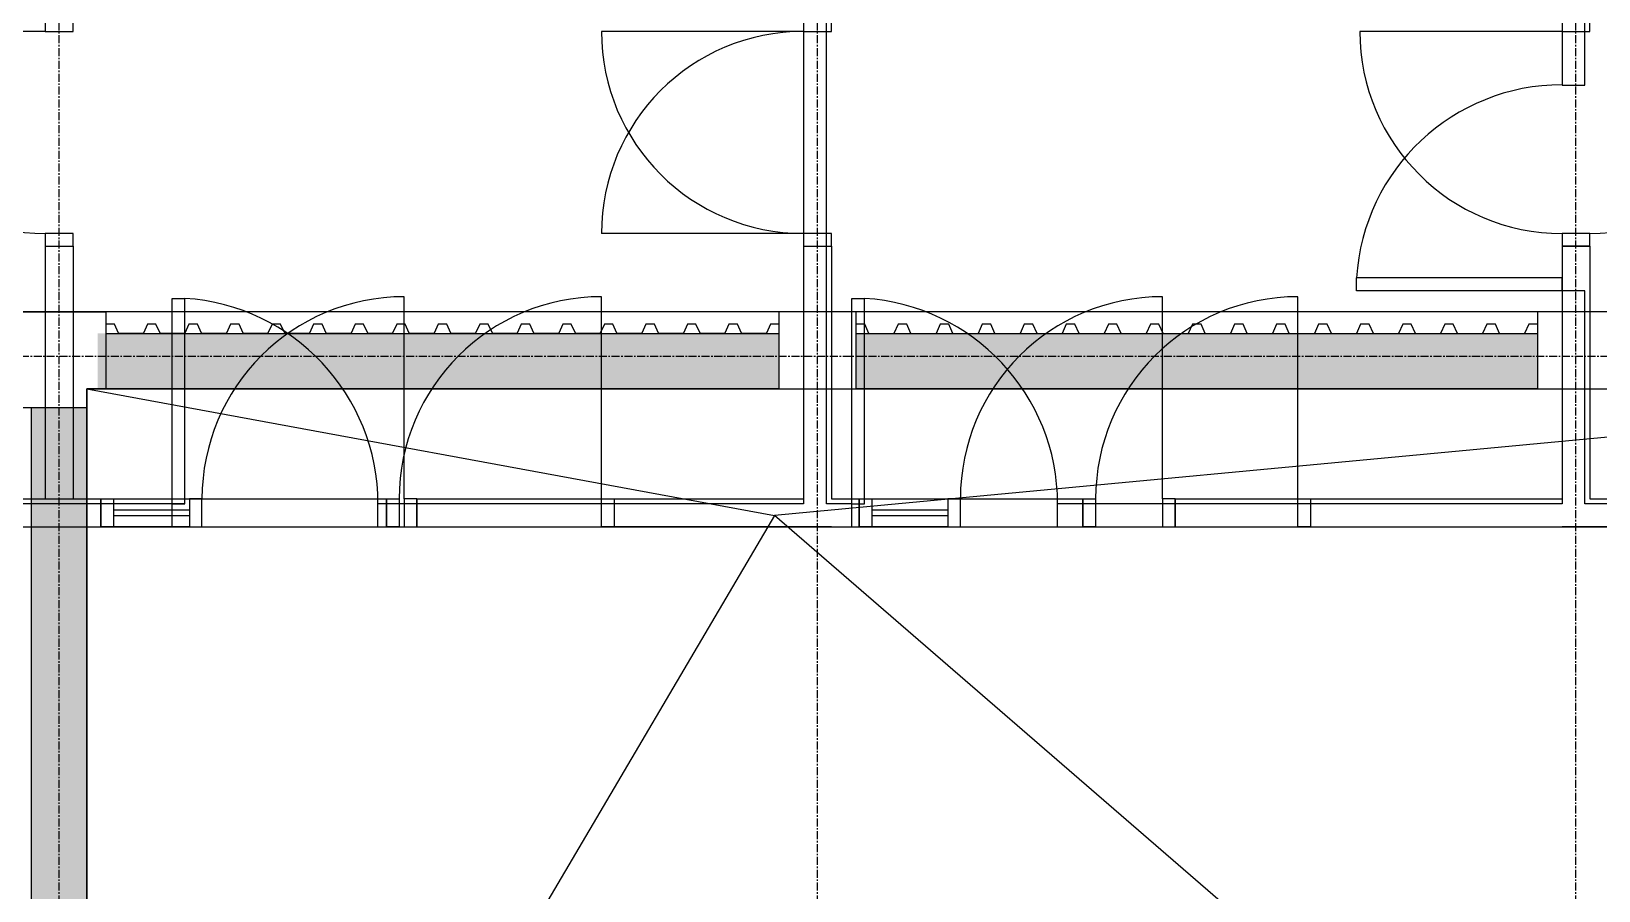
# Model space of a CAD drawing. Header units: millimetres. Extents: x -27283 to 30143, y -18440 to 22926.
# Drawn here: x -14643 to -8443, y 3161 to 6561 of the extents above; entities that cross this region are included whole.
import ezdxf

# ---------------------------------------------------------------- set-up
doc = ezdxf.new("R2010")
doc.units = ezdxf.units.MM
doc.linetypes.add('PCENTRE', pattern=[50.8, 31.75, -6.35, 6.35, -6.35])
doc.linetypes.add('PCENTRE2', pattern=[28.575, 19.05, -3.175, 3.175, -3.175])
for name, color, linetype in [('11th Floor - Doors Windows and Openings', 7, 'Continuous'), ('11th Floor - Walls', 7, 'Continuous'), ('Boundaries_and_building_grids', 140, 'PCENTRE2'), ('Lift Motor Room Roof - Hatch', 7, 'Continuous'), ('Lift Motor Room Roof - Roofs', 7, 'Continuous'), ('Lift Motor Room Roof - Structural Members', 7, 'Continuous'), ('Lift Motor Room Roof - Walls', 7, 'Continuous'), ('Roof - Structural Members', 7, 'Continuous'), ('Roof - Text and Leaders', 7, 'Continuous'), ('Roof - Walls', 7, 'Continuous'), ('Sixth Floor - Doors Windows and Openings', 7, 'Continuous'), ('Sixth Floor - Walls', 7, 'Continuous'), ('Tenth Floor - Doors Windows and Openings', 7, 'Continuous'), ('Tenth Floor - Walls', 7, 'Continuous')]:
    doc.layers.add(name, color=color, linetype=linetype)
doc.dimstyles.new('ISO-25', dxfattribs={"dimtxt": 2.5, "dimasz": 2.5, "dimexe": 1.25, "dimexo": 0.625, "dimtad": 1, "dimtxsty": 'Standard', "dimcen": 2.5, "dimadec": 0, "dimazin": 0, "dimtfac": 1, "dimtmove": 0, "dimatfit": 3, "dimfxl": 1, "dimarcsym": 0})
pattern_1 = [(90, (0, 0), (-25, 2e-15), [0.25, -199.75]), (90, (0.98, 2.5), (-25, 2e-15), [0.25, -199.75]), (90, (1.955, 5), (-25, 2e-15), [0.25, -199.75]), (90, (2.917, 7.5), (-25, 2e-15), [0.25, -199.75]), (90, (3.862, 10), (-25, 2e-15), [0.25, -199.75]), (90, (4.782, 12.5), (-25, 2e-15), [0.25, -199.75]), (90, (5.675, 15), (-25, 2e-15), [0.25, -199.75]), (90, (6.53, 17.5), (-25, 2e-15), [0.25, -199.75]), (90, (7.348, 20), (-25, 2e-15), [0.25, -199.75]), (90, (8.117, 22.5), (-25, 2e-15), [0.25, -199.75]), (90, (8.84, 25), (-25, 2e-15), [0.25, -199.75]), (90, (9.505, 27.5), (-25, 2e-15), [0.25, -199.75]), (90, (10.113, 30), (-25, 2e-15), [0.25, -199.75]), (90, (10.658, 32.5), (-25, 2e-15), [0.25, -199.75]), (90, (11.137, 35), (-25, 2e-15), [0.25, -199.75]), (90, (11.547, 37.5), (-25, 2e-15), [0.25, -199.75]), (90, (11.887, 40), (-25, 2e-15), [0.25, -199.75]), (90, (12.155, 42.5), (-25, 2e-15), [0.25, -199.75]), (90, (12.345, 45), (-25, 2e-15), [0.25, -199.75]), (90, (12.463, 47.5), (-25, 2e-15), [0.25, -199.75]), (90, (12.5, 50), (-25, 2e-15), [0.25, -199.75]), (90, (0.98, 97.5), (-25, 2e-15), [0.25, -199.75]), (90, (1.955, 95), (-25, 2e-15), [0.25, -199.75]), (90, (2.917, 92.5), (-25, 2e-15), [0.25, -199.75]), (90, (3.862, 90), (-25, 2e-15), [0.25, -199.75]), (90, (4.782, 87.5), (-25, 2e-15), [0.25, -199.75]), (90, (5.675, 85), (-25, 2e-15), [0.25, -199.75]), (90, (6.53, 82.5), (-25, 2e-15), [0.25, -199.75]), (90, (7.348, 80), (-25, 2e-15), [0.25, -199.75]), (90, (8.117, 77.5), (-25, 2e-15), [0.25, -199.75]), (90, (8.84, 75), (-25, 2e-15), [0.25, -199.75]), (90, (9.505, 72.5), (-25, 2e-15), [0.25, -199.75]), (90, (10.113, 70), (-25, 2e-15), [0.25, -199.75]), (90, (10.658, 67.5), (-25, 2e-15), [0.25, -199.75]), (90, (11.137, 65), (-25, 2e-15), [0.25, -199.75]), (90, (11.547, 62.5), (-25, 2e-15), [0.25, -199.75]), (90, (11.887, 60), (-25, 2e-15), [0.25, -199.75]), (90, (12.155, 57.5), (-25, 2e-15), [0.25, -199.75]), (90, (12.345, 55), (-25, 2e-15), [0.25, -199.75]), (90, (12.463, 52.5), (-25, 2e-15), [0.25, -199.75]), (90, (-0.98, 102.5), (-25, 2e-15), [0.25, -199.75]), (90, (-1.955, 105), (-25, 2e-15), [0.25, -199.75]), (90, (-2.917, 107.5), (-25, 2e-15), [0.25, -199.75]), (90, (-3.862, 110), (-25, 2e-15), [0.25, -199.75]), (90, (-4.782, 112.5), (-25, 2e-15), [0.25, -199.75]), (90, (-5.675, 115), (-25, 2e-15), [0.25, -199.75]), (90, (-6.53, 117.5), (-25, 2e-15), [0.25, -199.75]), (90, (-7.348, 120), (-25, 2e-15), [0.25, -199.75]), (90, (-8.117, 122.5), (-25, 2e-15), [0.25, -199.75]), (90, (-8.84, 125), (-25, 2e-15), [0.25, -199.75]), (90, (-9.505, 127.5), (-25, 2e-15), [0.25, -199.75]), (90, (-10.113, 130), (-25, 2e-15), [0.25, -199.75]), (90, (-10.658, 132.5), (-25, 2e-15), [0.25, -199.75]), (90, (-11.137, 135), (-25, 2e-15), [0.25, -199.75]), (90, (-11.547, 137.5), (-25, 2e-15), [0.25, -199.75]), (90, (-11.887, 140), (-25, 2e-15), [0.25, -199.75]), (90, (-12.155, 142.5), (-25, 2e-15), [0.25, -199.75]), (90, (-12.345, 145), (-25, 2e-15), [0.25, -199.75]), (90, (-12.463, 147.5), (-25, 2e-15), [0.25, -199.75]), (90, (-12.5, 150), (-25, 2e-15), [0.25, -199.75]), (90, (-0.98, 197.5), (-25, 2e-15), [0.25, -199.75]), (90, (-1.955, 195), (-25, 2e-15), [0.25, -199.75]), (90, (-2.917, 192.5), (-25, 2e-15), [0.25, -199.75]), (90, (-3.862, 190), (-25, 2e-15), [0.25, -199.75]), (90, (-4.782, 187.5), (-25, 2e-15), [0.25, -199.75]), (90, (-5.675, 185), (-25, 2e-15), [0.25, -199.75]), (90, (-6.53, 182.5), (-25, 2e-15), [0.25, -199.75]), (90, (-7.348, 180), (-25, 2e-15), [0.25, -199.75]), (90, (-8.117, 177.5), (-25, 2e-15), [0.25, -199.75]), (90, (-8.84, 175), (-25, 2e-15), [0.25, -199.75]), (90, (-9.505, 172.5), (-25, 2e-15), [0.25, -199.75]), (90, (-10.113, 170), (-25, 2e-15), [0.25, -199.75]), (90, (-10.658, 167.5), (-25, 2e-15), [0.25, -199.75]), (90, (-11.137, 165), (-25, 2e-15), [0.25, -199.75]), (90, (-11.547, 162.5), (-25, 2e-15), [0.25, -199.75]), (90, (-11.887, 160), (-25, 2e-15), [0.25, -199.75]), (90, (-12.155, 157.5), (-25, 2e-15), [0.25, -199.75]), (90, (-12.345, 155), (-25, 2e-15), [0.25, -199.75]), (90, (-12.463, 152.5), (-25, 2e-15), [0.25, -199.75]), (90, (0, 100), (-25, 2e-15), [0.25, -199.75])]

msp = doc.modelspace()

# ---------------------------------------------------------------- hatches: boundary and pattern name
at = {"layer": 'Lift Motor Room Roof - Hatch', "linetype": 'Continuous', "lineweight": -3}
h = msp.add_hatch(dxfattribs=at)
h.set_pattern_fill('GENERAL', color=8, scale=25, style=0)
h.set_pattern_definition([(90, (-3000, -2e-12), (-25, 2e-15), [0.25, -199.75]), (90, (-2999.02, 2.5), (-25, 2e-15), [0.25, -199.75]), (90, (-2998.045, 5), (-25, 2e-15), [0.25, -199.75]), (90, (-2997.082, 7.5), (-25, 2e-15), [0.25, -199.75]), (90, (-2996.137, 10), (-25, 2e-15), [0.25, -199.75]), (90, (-2995.218, 12.5), (-25, 2e-15), [0.25, -199.75]), (90, (-2994.325, 15), (-25, 2e-15), [0.25, -199.75]), (90, (-2993.47, 17.5), (-25, 2e-15), [0.25, -199.75]), (90, (-2992.653, 20), (-25, 2e-15), [0.25, -199.75]), (90, (-2991.883, 22.5), (-25, 2e-15), [0.25, -199.75]), (90, (-2991.16, 25), (-25, 2e-15), [0.25, -199.75]), (90, (-2990.495, 27.5), (-25, 2e-15), [0.25, -199.75]), (90, (-2989.887, 30), (-25, 2e-15), [0.25, -199.75]), (90, (-2989.343, 32.5), (-25, 2e-15), [0.25, -199.75]), (90, (-2988.863, 35), (-25, 2e-15), [0.25, -199.75]), (90, (-2988.452, 37.5), (-25, 2e-15), [0.25, -199.75]), (90, (-2988.113, 40), (-25, 2e-15), [0.25, -199.75]), (90, (-2987.845, 42.5), (-25, 2e-15), [0.25, -199.75]), (90, (-2987.655, 45), (-25, 2e-15), [0.25, -199.75]), (90, (-2987.537, 47.5), (-25, 2e-15), [0.25, -199.75]), (90, (-2987.5, 50), (-25, 2e-15), [0.25, -199.75]), (90, (-2999.02, 97.5), (-25, 2e-15), [0.25, -199.75]), (90, (-2998.045, 95), (-25, 2e-15), [0.25, -199.75]), (90, (-2997.082, 92.5), (-25, 2e-15), [0.25, -199.75]), (90, (-2996.137, 90), (-25, 2e-15), [0.25, -199.75]), (90, (-2995.218, 87.5), (-25, 2e-15), [0.25, -199.75]), (90, (-2994.325, 85), (-25, 2e-15), [0.25, -199.75]), (90, (-2993.47, 82.5), (-25, 2e-15), [0.25, -199.75]), (90, (-2992.653, 80), (-25, 2e-15), [0.25, -199.75]), (90, (-2991.883, 77.5), (-25, 2e-15), [0.25, -199.75]), (90, (-2991.16, 75), (-25, 2e-15), [0.25, -199.75]), (90, (-2990.495, 72.5), (-25, 2e-15), [0.25, -199.75]), (90, (-2989.887, 70), (-25, 2e-15), [0.25, -199.75]), (90, (-2989.343, 67.5), (-25, 2e-15), [0.25, -199.75]), (90, (-2988.863, 65), (-25, 2e-15), [0.25, -199.75]), (90, (-2988.452, 62.5), (-25, 2e-15), [0.25, -199.75]), (90, (-2988.113, 60), (-25, 2e-15), [0.25, -199.75]), (90, (-2987.845, 57.5), (-25, 2e-15), [0.25, -199.75]), (90, (-2987.655, 55), (-25, 2e-15), [0.25, -199.75]), (90, (-2987.537, 52.5), (-25, 2e-15), [0.25, -199.75]), (90, (-3000.98, 102.5), (-25, 2e-15), [0.25, -199.75]), (90, (-3001.955, 105), (-25, 2e-15), [0.25, -199.75]), (90, (-3002.918, 107.5), (-25, 2e-15), [0.25, -199.75]), (90, (-3003.863, 110), (-25, 2e-15), [0.25, -199.75]), (90, (-3004.782, 112.5), (-25, 2e-15), [0.25, -199.75]), (90, (-3005.675, 115), (-25, 2e-15), [0.25, -199.75]), (90, (-3006.53, 117.5), (-25, 2e-15), [0.25, -199.75]), (90, (-3007.347, 120), (-25, 2e-15), [0.25, -199.75]), (90, (-3008.117, 122.5), (-25, 2e-15), [0.25, -199.75]), (90, (-3008.84, 125), (-25, 2e-15), [0.25, -199.75]), (90, (-3009.505, 127.5), (-25, 2e-15), [0.25, -199.75]), (90, (-3010.113, 130), (-25, 2e-15), [0.25, -199.75]), (90, (-3010.657, 132.5), (-25, 2e-15), [0.25, -199.75]), (90, (-3011.137, 135), (-25, 2e-15), [0.25, -199.75]), (90, (-3011.548, 137.5), (-25, 2e-15), [0.25, -199.75]), (90, (-3011.887, 140), (-25, 2e-15), [0.25, -199.75]), (90, (-3012.155, 142.5), (-25, 2e-15), [0.25, -199.75]), (90, (-3012.345, 145), (-25, 2e-15), [0.25, -199.75]), (90, (-3012.463, 147.5), (-25, 2e-15), [0.25, -199.75]), (90, (-3012.5, 150), (-25, 2e-15), [0.25, -199.75]), (90, (-3000.98, 197.5), (-25, 2e-15), [0.25, -199.75]), (90, (-3001.955, 195), (-25, 2e-15), [0.25, -199.75]), (90, (-3002.918, 192.5), (-25, 2e-15), [0.25, -199.75]), (90, (-3003.863, 190), (-25, 2e-15), [0.25, -199.75]), (90, (-3004.782, 187.5), (-25, 2e-15), [0.25, -199.75]), (90, (-3005.675, 185), (-25, 2e-15), [0.25, -199.75]), (90, (-3006.53, 182.5), (-25, 2e-15), [0.25, -199.75]), (90, (-3007.347, 180), (-25, 2e-15), [0.25, -199.75]), (90, (-3008.117, 177.5), (-25, 2e-15), [0.25, -199.75]), (90, (-3008.84, 175), (-25, 2e-15), [0.25, -199.75]), (90, (-3009.505, 172.5), (-25, 2e-15), [0.25, -199.75]), (90, (-3010.113, 170), (-25, 2e-15), [0.25, -199.75]), (90, (-3010.657, 167.5), (-25, 2e-15), [0.25, -199.75]), (90, (-3011.137, 165), (-25, 2e-15), [0.25, -199.75]), (90, (-3011.548, 162.5), (-25, 2e-15), [0.25, -199.75]), (90, (-3011.887, 160), (-25, 2e-15), [0.25, -199.75]), (90, (-3012.155, 157.5), (-25, 2e-15), [0.25, -199.75]), (90, (-3012.345, 155), (-25, 2e-15), [0.25, -199.75]), (90, (-3012.463, 152.5), (-25, 2e-15), [0.25, -199.75]), (90, (-3000, 100), (-25, 2e-15), [0.25, -199.75])])
h.paths.add_polyline_path([(-14380.3, 5365.7), (-14380.3, 5145.7), (-11685.3, 5145.7), (-11685.3, 5365.7)])
h = msp.add_hatch(dxfattribs=at)
h.set_pattern_fill('GENERAL', color=8, scale=25, style=0)
h.set_pattern_definition(pattern_1)
h.paths.add_polyline_path([(-11380.3, 5365.7), (-11380.3, 5145.7), (-8685.3, 5145.7), (-8685.3, 5365.7)])
h = msp.add_hatch(dxfattribs=at)
h.set_pattern_fill('GENERAL', color=8, scale=25, style=0)
h.set_pattern_definition(pattern_1)
h.paths.add_polyline_path([(-14642.8, 5070.7), (-14642.8, 2428.2), (-14422.8, 2428.2), (-14422.8, 5070.7)])

# ---------------------------------------------------------------- linework, layer by layer
at = {"layer": '11th Floor - Doors Windows and Openings', "color": 1, "linetype": 'Continuous', "lineweight": -3}
for p, q in [((-11587.8, 5760.7, 37950), (-12387.8, 5760.7, 37950)), ((-12387.8, 4710.7, 37950), (-12387.8, 5510.7, 37950)), ((-9632.8, 4710.7, 37950), (-9632.8, 5510.7, 37950))]:
    msp.add_line(p, q, dxfattribs=at)
at = {"layer": '11th Floor - Doors Windows and Openings', "color": 1, "linetype": 'Continuous', "lineweight": -3, "elevation": 37950}
for points in [[(-11587.8, 5760.7), (-11587.8, 5710.7), (-11477.8, 5710.7), (-11477.8, 5760.7), (-11587.8, 5760.7)], [(-8477.8, 5710.7), (-8477.8, 5760.7), (-8587.8, 5760.7), (-8587.8, 5710.7), (-8477.8, 5710.7)], [(-13237.8, 4710.7), (-13187.8, 4710.7), (-13187.8, 4600.7), (-13237.8, 4600.7), (-13237.8, 4710.7)], [(-12387.8, 4710.7), (-12337.8, 4710.7), (-12337.8, 4600.7), (-12387.8, 4600.7), (-12387.8, 4710.7)], [(-10482.8, 4710.7), (-10432.8, 4710.7), (-10432.8, 4600.7), (-10482.8, 4600.7), (-10482.8, 4710.7)], [(-9632.8, 4710.7), (-9582.8, 4710.7), (-9582.8, 4600.7), (-9632.8, 4600.7), (-9632.8, 4710.7)]]:
    msp.add_lwpolyline(points, dxfattribs=at)
at = {"layer": '11th Floor - Doors Windows and Openings', "color": 1, "linetype": 'Continuous', "lineweight": -3}
for centre, start, end in [((-11587.8, 5760.7, 37950), 90, 180), ((-8477.8, 6560.7, 37950), 270, 0), ((-12387.8, 4710.7, 37950), 90, 180), ((-9632.8, 4710.7, 37950), 90, 180)]:
    msp.add_arc(centre, 800, start, end, dxfattribs=at)
at = {"layer": '11th Floor - Walls', "color": 2, "linetype": 'Continuous'}
for p, q in [((-11587.8, 5710.7, 37950), (-11587.8, 4710.7, 37950)), ((-11587.8, 5710.7, 37950), (-11477.8, 5710.7, 37950)), ((-11477.8, 5710.7, 37950), (-11477.8, 4710.7, 37950)), ((-8477.8, 5710.7, 37950), (-8587.8, 5710.7, 37950)), ((-8587.8, 5710.7, 37950), (-8587.8, 4710.7, 37950)), ((-8477.8, 5710.7, 37950), (-8477.8, 4710.7, 37950)), ((-17477.8, 4710.7, 37950), (-13237.8, 4710.7, 37950)), ((-13237.8, 4710.7, 37950), (-13237.8, 4600.7, 37950)), ((-12337.8, 4710.7, 37950), (-12337.8, 4600.7, 37950)), ((-12337.8, 4710.7, 37950), (-11587.8, 4710.7, 37950)), ((-11477.8, 4710.7, 37950), (-10482.8, 4710.7, 37950)), ((-10482.8, 4710.7, 37950), (-10482.8, 4600.7, 37950)), ((-9582.8, 4710.7, 37950), (-9582.8, 4600.7, 37950)), ((-9582.8, 4710.7, 37950), (-8587.8, 4710.7, 37950)), ((-8477.8, 4710.7, 37950), (-7087.8, 4710.7, 37950)), ((-17897.8, 4600.7, 37950), (-13237.8, 4600.7, 37950)), ((-11477.8, 4600.7, 37950), (-12337.8, 4600.7, 37950)), ((-11477.8, 4600.7, 37950), (-10482.8, 4600.7, 37950)), ((-9582.8, 4600.7, 37950), (-8587.8, 4600.7, 37950)), ((-7087.8, 4600.7, 37950), (-8587.8, 4600.7, 37950))]:
    msp.add_line(p, q, dxfattribs=at)
at = {"layer": 'Boundaries_and_building_grids', "color": 140, "linetype": 'PCENTRE', "lineweight": -3}
for p, q in [((-14532.8, -11774.3), (-14532.8, 11825.7)), ((-11532.8, -11774.3), (-11532.8, 11825.7)), ((-8532.8, -11774.3), (-8532.8, 11825.7)), ((-27282.8, 5275.7), (25217.2, 5275.7))]:
    msp.add_line(p, q, dxfattribs=at)
at = {"layer": 'Lift Motor Room Roof - Roofs', "color": 4, "linetype": 'Continuous', "lineweight": -3}
for p, q in [((-14347.8, 5365.7, 46830), (-11685.3, 5365.7, 46830)), ((-11380.3, 5365.7, 46830), (-8685.3, 5365.7, 46830)), ((-14642.8, 2428.2, 46830), (-14642.8, 5070.7, 46830))]:
    msp.add_line(p, q, dxfattribs=at)
at = {"layer": 'Lift Motor Room Roof - Roofs', "color": 3, "linetype": 'Continuous', "lineweight": -3}
for p, q in [((-14422.8, -5094.3, 46830), (-14422.8, 5145.7, 46830)), ((-14422.8, 5145.7, 46830), (12357.2, 5145.7, 46830))]:
    msp.add_line(p, q, dxfattribs=at)
at = {"layer": 'Lift Motor Room Roof - Roofs', "color": 1, "linetype": 'Continuous', "lineweight": -3}
for p, q in [((-14422.8, 5145.7, 46830), (-11702.8, 4645.7, 46830)), ((-6367.8, 5145.7, 46830), (-11702.8, 4645.7, 46830)), ((-11702.8, 4645.7, 46830), (-14422.8, 25.7, 46830)), ((-6367.8, 25.7, 46830), (-11702.8, 4645.7, 46830))]:
    msp.add_line(p, q, dxfattribs=at)
at = {"layer": 'Lift Motor Room Roof - Structural Members', "color": 5, "linetype": 'Continuous', "lineweight": -3, "elevation": 46830}
for points in [[(-14727.8, 5450.7), (-14347.8, 5450.7), (-14347.8, 5145.7), (-14422.8, 5145.7), (-14422.8, 5070.7), (-14727.8, 5070.7)], [(-11685.3, 5450.7), (-11685.3, 5145.7), (-11380.3, 5145.7), (-11380.3, 5450.7)], [(-8685.3, 5450.7), (-8685.3, 5145.7), (-8380.3, 5145.7), (-8380.3, 5450.7)]]:
    msp.add_lwpolyline(points, close=True, dxfattribs=at)
at = {"layer": 'Lift Motor Room Roof - Walls', "color": 1, "linetype": 'Continuous'}
for p, q in [((-14314.3, 5401.6, 46830), (-14347.8, 5401.6, 46830)), ((-14298, 5366.2, 46830), (-14314.3, 5401.6, 46830)), ((-14183.5, 5401.6, 46830), (-14199.8, 5366.2, 46830)), ((-14150, 5401.6, 46830), (-14183.5, 5401.6, 46830)), ((-14133.7, 5366.2, 46830), (-14150, 5401.6, 46830)), ((-14019.2, 5401.6, 46830), (-14035.5, 5366.2, 46830)), ((-13985.7, 5401.6, 46830), (-14019.2, 5401.6, 46830)), ((-13969.4, 5366.2, 46830), (-13985.7, 5401.6, 46830)), ((-13854.9, 5401.6, 46830), (-13871.2, 5366.2, 46830)), ((-13821.3, 5401.6, 46830), (-13854.9, 5401.6, 46830)), ((-13805.1, 5366.2, 46830), (-13821.3, 5401.6, 46830)), ((-13690.6, 5401.6, 46830), (-13706.8, 5366.2, 46830)), ((-13657, 5401.6, 46830), (-13690.6, 5401.6, 46830)), ((-13640.7, 5366.2, 46830), (-13657, 5401.6, 46830)), ((-13526.3, 5401.6, 46830), (-13542.5, 5366.2, 46830)), ((-13492.7, 5401.6, 46830), (-13526.3, 5401.6, 46830)), ((-13476.4, 5366.2, 46830), (-13492.7, 5401.6, 46830)), ((-13361.9, 5401.6, 46830), (-13378.2, 5366.2, 46830)), ((-13328.4, 5401.6, 46830), (-13361.9, 5401.6, 46830)), ((-13312.1, 5366.2, 46830), (-13328.4, 5401.6, 46830)), ((-13197.6, 5401.6, 46830), (-13213.9, 5366.2, 46830)), ((-13164.1, 5401.6, 46830), (-13197.6, 5401.6, 46830)), ((-13147.8, 5366.2, 46830), (-13164.1, 5401.6, 46830)), ((-13033.3, 5401.6, 46830), (-13049.6, 5366.2, 46830)), ((-12999.8, 5401.6, 46830), (-13033.3, 5401.6, 46830)), ((-12983.5, 5366.2, 46830), (-12999.8, 5401.6, 46830)), ((-12869, 5401.6, 46830), (-12885.3, 5366.2, 46830)), ((-12835.5, 5401.6, 46830), (-12869, 5401.6, 46830)), ((-12819.2, 5366.2, 46830), (-12835.5, 5401.6, 46830)), ((-12704.7, 5401.6, 46830), (-12721, 5366.2, 46830)), ((-12671.2, 5401.6, 46830), (-12704.7, 5401.6, 46830)), ((-12654.9, 5366.2, 46830), (-12671.2, 5401.6, 46830)), ((-12540.4, 5401.6, 46830), (-12556.7, 5366.2, 46830)), ((-12506.9, 5401.6, 46830), (-12540.4, 5401.6, 46830)), ((-12490.6, 5366.2, 46830), (-12506.9, 5401.6, 46830)), ((-12376.1, 5401.6, 46830), (-12392.4, 5366.2, 46830)), ((-12342.5, 5401.6, 46830), (-12376.1, 5401.6, 46830)), ((-12326.3, 5366.2, 46830), (-12342.5, 5401.6, 46830)), ((-12211.8, 5401.6, 46830), (-12228.1, 5366.2, 46830)), ((-12178.2, 5401.6, 46830), (-12211.8, 5401.6, 46830)), ((-12161.9, 5366.2, 46830), (-12178.2, 5401.6, 46830)), ((-12047.5, 5401.6, 46830), (-12063.7, 5366.2, 46830)), ((-12013.9, 5401.6, 46830), (-12047.5, 5401.6, 46830)), ((-11997.6, 5366.2, 46830), (-12013.9, 5401.6, 46830)), ((-11883.1, 5401.6, 46830), (-11899.4, 5366.2, 46830)), ((-11849.6, 5401.6, 46830), (-11883.1, 5401.6, 46830)), ((-11833.3, 5366.2, 46830), (-11849.6, 5401.6, 46830)), ((-11718.8, 5401.6, 46830), (-11735.1, 5366.2, 46830)), ((-11685.3, 5401.6, 46830), (-11718.8, 5401.6, 46830)), ((-11346.4, 5401.6, 46830), (-11380.3, 5401.6, 46830)), ((-11329.9, 5365.7, 46830), (-11346.4, 5401.6, 46830)), ((-11214, 5401.6, 46830), (-11230.5, 5365.7, 46830)), ((-11180, 5401.6, 46830), (-11214, 5401.6, 46830)), ((-11163.6, 5365.7, 46830), (-11180, 5401.6, 46830)), ((-11047.7, 5401.6, 46830), (-11064.2, 5365.7, 46830)), ((-11013.7, 5401.6, 46830), (-11047.7, 5401.6, 46830)), ((-10997.2, 5365.7, 46830), (-11013.7, 5401.6, 46830)), ((-10881.4, 5401.6, 46830), (-10897.8, 5365.7, 46830)), ((-10847.4, 5401.6, 46830), (-10881.4, 5401.6, 46830)), ((-10830.9, 5365.7, 46830), (-10847.4, 5401.6, 46830)), ((-10715, 5401.6, 46830), (-10731.5, 5365.7, 46830)), ((-10681.1, 5401.6, 46830), (-10715, 5401.6, 46830)), ((-10664.6, 5365.7, 46830), (-10681.1, 5401.6, 46830)), ((-10548.7, 5401.6, 46830), (-10565.2, 5365.7, 46830)), ((-10514.8, 5401.6, 46830), (-10548.7, 5401.6, 46830)), ((-10498.3, 5365.7, 46830), (-10514.8, 5401.6, 46830)), ((-10382.4, 5401.6, 46830), (-10398.9, 5365.7, 46830)), ((-10348.5, 5401.6, 46830), (-10382.4, 5401.6, 46830)), ((-10332, 5365.7, 46830), (-10348.5, 5401.6, 46830)), ((-10216.1, 5401.6, 46830), (-10232.6, 5365.7, 46830)), ((-10182.2, 5401.6, 46830), (-10216.1, 5401.6, 46830)), ((-10165.7, 5365.7, 46830), (-10182.2, 5401.6, 46830)), ((-10049.8, 5401.6, 46830), (-10066.3, 5365.7, 46830)), ((-10015.8, 5401.6, 46830), (-10049.8, 5401.6, 46830)), ((-9999.3, 5365.7, 46830), (-10015.8, 5401.6, 46830)), ((-9883.5, 5401.6, 46830), (-9899.9, 5365.7, 46830)), ((-9849.5, 5401.6, 46830), (-9883.5, 5401.6, 46830)), ((-9833, 5365.7, 46830), (-9849.5, 5401.6, 46830)), ((-9717.1, 5401.6, 46830), (-9733.6, 5365.7, 46830)), ((-9683.2, 5401.6, 46830), (-9717.1, 5401.6, 46830)), ((-9666.7, 5365.7, 46830), (-9683.2, 5401.6, 46830)), ((-9550.8, 5401.6, 46830), (-9567.3, 5365.7, 46830)), ((-9516.9, 5401.6, 46830), (-9550.8, 5401.6, 46830)), ((-9500.4, 5365.7, 46830), (-9516.9, 5401.6, 46830)), ((-9384.5, 5401.6, 46830), (-9401, 5365.7, 46830)), ((-9350.6, 5401.6, 46830), (-9384.5, 5401.6, 46830)), ((-9334.1, 5365.7, 46830), (-9350.6, 5401.6, 46830)), ((-9218.2, 5401.6, 46830), (-9234.7, 5365.7, 46830)), ((-9184.3, 5401.6, 46830), (-9218.2, 5401.6, 46830)), ((-9167.8, 5365.7, 46830), (-9184.3, 5401.6, 46830)), ((-9051.9, 5401.6, 46830), (-9068.4, 5365.7, 46830)), ((-9017.9, 5401.6, 46830), (-9051.9, 5401.6, 46830)), ((-9001.5, 5365.7, 46830), (-9017.9, 5401.6, 46830)), ((-8885.6, 5401.6, 46830), (-8902.1, 5365.7, 46830)), ((-8851.6, 5401.6, 46830), (-8885.6, 5401.6, 46830)), ((-8835.1, 5365.7, 46830), (-8851.6, 5401.6, 46830)), ((-8719.2, 5401.6, 46830), (-8735.7, 5365.7, 46830)), ((-8685.3, 5401.6, 46830), (-8719.2, 5401.6, 46830)), ((-14298, 5366.2, 46830), (-14199.8, 5366.2, 46830)), ((-14133.7, 5366.2, 46830), (-14035.5, 5366.2, 46830)), ((-13969.4, 5366.2, 46830), (-13871.2, 5366.2, 46830)), ((-13805.1, 5366.2, 46830), (-13706.8, 5366.2, 46830)), ((-13640.7, 5366.2, 46830), (-13542.5, 5366.2, 46830)), ((-13476.4, 5366.2, 46830), (-13378.2, 5366.2, 46830)), ((-13312.1, 5366.2, 46830), (-13213.9, 5366.2, 46830)), ((-13147.8, 5366.2, 46830), (-13049.6, 5366.2, 46830)), ((-12983.5, 5366.2, 46830), (-12885.3, 5366.2, 46830)), ((-12819.2, 5366.2, 46830), (-12721, 5366.2, 46830)), ((-12654.9, 5366.2, 46830), (-12556.7, 5366.2, 46830)), ((-12490.6, 5366.2, 46830), (-12392.4, 5366.2, 46830)), ((-12326.3, 5366.2, 46830), (-12228.1, 5366.2, 46830)), ((-12161.9, 5366.2, 46830), (-12063.7, 5366.2, 46830)), ((-11997.6, 5366.2, 46830), (-11899.4, 5366.2, 46830)), ((-11833.3, 5366.2, 46830), (-11735.1, 5366.2, 46830)), ((-11329.9, 5365.7, 46830), (-11230.5, 5365.7, 46830)), ((-11163.6, 5365.7, 46830), (-11064.2, 5365.7, 46830)), ((-10997.2, 5365.7, 46830), (-10897.8, 5365.7, 46830)), ((-10830.9, 5365.7, 46830), (-10731.5, 5365.7, 46830)), ((-10664.6, 5365.7, 46830), (-10565.2, 5365.7, 46830)), ((-10498.3, 5365.7, 46830), (-10398.9, 5365.7, 46830)), ((-10332, 5365.7, 46830), (-10232.6, 5365.7, 46830)), ((-10165.7, 5365.7, 46830), (-10066.3, 5365.7, 46830)), ((-9999.3, 5365.7, 46830), (-9899.9, 5365.7, 46830)), ((-9833, 5365.7, 46830), (-9733.6, 5365.7, 46830)), ((-9666.7, 5365.7, 46830), (-9567.3, 5365.7, 46830)), ((-9500.4, 5365.7, 46830), (-9401, 5365.7, 46830)), ((-9334.1, 5365.7, 46830), (-9234.7, 5365.7, 46830)), ((-9167.8, 5365.7, 46830), (-9068.4, 5365.7, 46830)), ((-9001.5, 5365.7, 46830), (-8902.1, 5365.7, 46830)), ((-8835.1, 5365.7, 46830), (-8735.7, 5365.7, 46830))]:
    msp.add_line(p, q, dxfattribs=at)
at = {"layer": 'Lift Motor Room Roof - Walls', "color": 2, "linetype": 'Continuous', "elevation": 46830}
msp.add_lwpolyline([(-14727.8, 5450.7), (-14727.8, -5399.3), (12662.2, -5399.3), (12662.2, 5450.7)], close=True, dxfattribs=at)
at = {"layer": 'Roof - Structural Members', "color": 5, "linetype": 'Continuous', "lineweight": -3, "elevation": 42250}
for points in [[(-14727.8, 5450.7), (-14347.8, 5450.7), (-14347.8, 5145.7), (-14422.8, 5145.7), (-14422.8, 5070.7), (-14727.8, 5070.7)], [(-11685.3, 5450.7), (-11685.3, 5145.7), (-11380.3, 5145.7), (-11380.3, 5450.7)], [(-8685.3, 5450.7), (-8685.3, 5145.7), (-8380.3, 5145.7), (-8380.3, 5450.7)]]:
    msp.add_lwpolyline(points, close=True, dxfattribs=at)
at = {"layer": 'Roof - Walls', "color": 1, "linetype": 'Continuous'}
for p, q in [((-14314.3, 5401.6, 42250), (-14347.8, 5401.6, 42250)), ((-14298, 5366.2, 42250), (-14314.3, 5401.6, 42250)), ((-14183.5, 5401.6, 42250), (-14199.8, 5366.2, 42250)), ((-14150, 5401.6, 42250), (-14183.5, 5401.6, 42250)), ((-14133.7, 5366.2, 42250), (-14150, 5401.6, 42250)), ((-14019.2, 5401.6, 42250), (-14035.5, 5366.2, 42250)), ((-13985.7, 5401.6, 42250), (-14019.2, 5401.6, 42250)), ((-13969.4, 5366.2, 42250), (-13985.7, 5401.6, 42250)), ((-13854.9, 5401.6, 42250), (-13871.2, 5366.2, 42250)), ((-13821.3, 5401.6, 42250), (-13854.9, 5401.6, 42250)), ((-13805.1, 5366.2, 42250), (-13821.3, 5401.6, 42250)), ((-13690.6, 5401.6, 42250), (-13706.8, 5366.2, 42250)), ((-13657, 5401.6, 42250), (-13690.6, 5401.6, 42250)), ((-13640.7, 5366.2, 42250), (-13657, 5401.6, 42250)), ((-13526.3, 5401.6, 42250), (-13542.5, 5366.2, 42250)), ((-13492.7, 5401.6, 42250), (-13526.3, 5401.6, 42250)), ((-13476.4, 5366.2, 42250), (-13492.7, 5401.6, 42250)), ((-13361.9, 5401.6, 42250), (-13378.2, 5366.2, 42250)), ((-13328.4, 5401.6, 42250), (-13361.9, 5401.6, 42250)), ((-13312.1, 5366.2, 42250), (-13328.4, 5401.6, 42250)), ((-13197.6, 5401.6, 42250), (-13213.9, 5366.2, 42250)), ((-13164.1, 5401.6, 42250), (-13197.6, 5401.6, 42250)), ((-13147.8, 5366.2, 42250), (-13164.1, 5401.6, 42250)), ((-13033.3, 5401.6, 42250), (-13049.6, 5366.2, 42250)), ((-12999.8, 5401.6, 42250), (-13033.3, 5401.6, 42250)), ((-12983.5, 5366.2, 42250), (-12999.8, 5401.6, 42250)), ((-12869, 5401.6, 42250), (-12885.3, 5366.2, 42250)), ((-12835.5, 5401.6, 42250), (-12869, 5401.6, 42250)), ((-12819.2, 5366.2, 42250), (-12835.5, 5401.6, 42250)), ((-12704.7, 5401.6, 42250), (-12721, 5366.2, 42250)), ((-12671.2, 5401.6, 42250), (-12704.7, 5401.6, 42250)), ((-12654.9, 5366.2, 42250), (-12671.2, 5401.6, 42250)), ((-12540.4, 5401.6, 42250), (-12556.7, 5366.2, 42250)), ((-12506.9, 5401.6, 42250), (-12540.4, 5401.6, 42250)), ((-12490.6, 5366.2, 42250), (-12506.9, 5401.6, 42250)), ((-12376.1, 5401.6, 42250), (-12392.4, 5366.2, 42250)), ((-12342.5, 5401.6, 42250), (-12376.1, 5401.6, 42250)), ((-12326.3, 5366.2, 42250), (-12342.5, 5401.6, 42250)), ((-12211.8, 5401.6, 42250), (-12228.1, 5366.2, 42250)), ((-12178.2, 5401.6, 42250), (-12211.8, 5401.6, 42250)), ((-12161.9, 5366.2, 42250), (-12178.2, 5401.6, 42250)), ((-12047.5, 5401.6, 42250), (-12063.7, 5366.2, 42250)), ((-12013.9, 5401.6, 42250), (-12047.5, 5401.6, 42250)), ((-11997.6, 5366.2, 42250), (-12013.9, 5401.6, 42250)), ((-11883.1, 5401.6, 42250), (-11899.4, 5366.2, 42250)), ((-11849.6, 5401.6, 42250), (-11883.1, 5401.6, 42250)), ((-11833.3, 5366.2, 42250), (-11849.6, 5401.6, 42250)), ((-11718.8, 5401.6, 42250), (-11735.1, 5366.2, 42250)), ((-11685.3, 5401.6, 42250), (-11718.8, 5401.6, 42250)), ((-11346.4, 5401.6, 42250), (-11380.3, 5401.6, 42250)), ((-11329.9, 5365.7, 42250), (-11346.4, 5401.6, 42250)), ((-11214, 5401.6, 42250), (-11230.5, 5365.7, 42250)), ((-11180, 5401.6, 42250), (-11214, 5401.6, 42250)), ((-11163.6, 5365.7, 42250), (-11180, 5401.6, 42250)), ((-11047.7, 5401.6, 42250), (-11064.2, 5365.7, 42250)), ((-11013.7, 5401.6, 42250), (-11047.7, 5401.6, 42250)), ((-10997.2, 5365.7, 42250), (-11013.7, 5401.6, 42250)), ((-10881.4, 5401.6, 42250), (-10897.8, 5365.7, 42250)), ((-10847.4, 5401.6, 42250), (-10881.4, 5401.6, 42250)), ((-10830.9, 5365.7, 42250), (-10847.4, 5401.6, 42250)), ((-10715, 5401.6, 42250), (-10731.5, 5365.7, 42250)), ((-10681.1, 5401.6, 42250), (-10715, 5401.6, 42250)), ((-10664.6, 5365.7, 42250), (-10681.1, 5401.6, 42250)), ((-10548.7, 5401.6, 42250), (-10565.2, 5365.7, 42250)), ((-10514.8, 5401.6, 42250), (-10548.7, 5401.6, 42250)), ((-10498.3, 5365.7, 42250), (-10514.8, 5401.6, 42250)), ((-10382.4, 5401.6, 42250), (-10398.9, 5365.7, 42250)), ((-10348.5, 5401.6, 42250), (-10382.4, 5401.6, 42250)), ((-10332, 5365.7, 42250), (-10348.5, 5401.6, 42250)), ((-10216.1, 5401.6, 42250), (-10232.6, 5365.7, 42250)), ((-10182.2, 5401.6, 42250), (-10216.1, 5401.6, 42250)), ((-10165.7, 5365.7, 42250), (-10182.2, 5401.6, 42250)), ((-10049.8, 5401.6, 42250), (-10066.3, 5365.7, 42250)), ((-10015.8, 5401.6, 42250), (-10049.8, 5401.6, 42250)), ((-9999.3, 5365.7, 42250), (-10015.8, 5401.6, 42250)), ((-9883.5, 5401.6, 42250), (-9899.9, 5365.7, 42250)), ((-9849.5, 5401.6, 42250), (-9883.5, 5401.6, 42250)), ((-9833, 5365.7, 42250), (-9849.5, 5401.6, 42250)), ((-9717.1, 5401.6, 42250), (-9733.6, 5365.7, 42250)), ((-9683.2, 5401.6, 42250), (-9717.1, 5401.6, 42250)), ((-9666.7, 5365.7, 42250), (-9683.2, 5401.6, 42250)), ((-9550.8, 5401.6, 42250), (-9567.3, 5365.7, 42250)), ((-9516.9, 5401.6, 42250), (-9550.8, 5401.6, 42250)), ((-9500.4, 5365.7, 42250), (-9516.9, 5401.6, 42250)), ((-9384.5, 5401.6, 42250), (-9401, 5365.7, 42250)), ((-9350.6, 5401.6, 42250), (-9384.5, 5401.6, 42250)), ((-9334.1, 5365.7, 42250), (-9350.6, 5401.6, 42250)), ((-9218.2, 5401.6, 42250), (-9234.7, 5365.7, 42250)), ((-9184.3, 5401.6, 42250), (-9218.2, 5401.6, 42250)), ((-9167.8, 5365.7, 42250), (-9184.3, 5401.6, 42250)), ((-9051.9, 5401.6, 42250), (-9068.4, 5365.7, 42250)), ((-9017.9, 5401.6, 42250), (-9051.9, 5401.6, 42250)), ((-9001.5, 5365.7, 42250), (-9017.9, 5401.6, 42250)), ((-8885.6, 5401.6, 42250), (-8902.1, 5365.7, 42250)), ((-8851.6, 5401.6, 42250), (-8885.6, 5401.6, 42250)), ((-8835.1, 5365.7, 42250), (-8851.6, 5401.6, 42250)), ((-8719.2, 5401.6, 42250), (-8735.7, 5365.7, 42250)), ((-8685.3, 5401.6, 42250), (-8719.2, 5401.6, 42250)), ((-14298, 5366.2, 42250), (-14199.8, 5366.2, 42250)), ((-14133.7, 5366.2, 42250), (-14035.5, 5366.2, 42250)), ((-13969.4, 5366.2, 42250), (-13871.2, 5366.2, 42250)), ((-13805.1, 5366.2, 42250), (-13706.8, 5366.2, 42250)), ((-13640.7, 5366.2, 42250), (-13542.5, 5366.2, 42250)), ((-13476.4, 5366.2, 42250), (-13378.2, 5366.2, 42250)), ((-13312.1, 5366.2, 42250), (-13213.9, 5366.2, 42250)), ((-13147.8, 5366.2, 42250), (-13049.6, 5366.2, 42250)), ((-12983.5, 5366.2, 42250), (-12885.3, 5366.2, 42250)), ((-12819.2, 5366.2, 42250), (-12721, 5366.2, 42250)), ((-12654.9, 5366.2, 42250), (-12556.7, 5366.2, 42250)), ((-12490.6, 5366.2, 42250), (-12392.4, 5366.2, 42250)), ((-12326.3, 5366.2, 42250), (-12228.1, 5366.2, 42250)), ((-12161.9, 5366.2, 42250), (-12063.7, 5366.2, 42250)), ((-11997.6, 5366.2, 42250), (-11899.4, 5366.2, 42250)), ((-11833.3, 5366.2, 42250), (-11735.1, 5366.2, 42250)), ((-11329.9, 5365.7, 42250), (-11230.5, 5365.7, 42250)), ((-11163.6, 5365.7, 42250), (-11064.2, 5365.7, 42250)), ((-10997.2, 5365.7, 42250), (-10897.8, 5365.7, 42250)), ((-10830.9, 5365.7, 42250), (-10731.5, 5365.7, 42250)), ((-10664.6, 5365.7, 42250), (-10565.2, 5365.7, 42250)), ((-10498.3, 5365.7, 42250), (-10398.9, 5365.7, 42250)), ((-10332, 5365.7, 42250), (-10232.6, 5365.7, 42250)), ((-10165.7, 5365.7, 42250), (-10066.3, 5365.7, 42250)), ((-9999.3, 5365.7, 42250), (-9899.9, 5365.7, 42250)), ((-9833, 5365.7, 42250), (-9733.6, 5365.7, 42250)), ((-9666.7, 5365.7, 42250), (-9567.3, 5365.7, 42250)), ((-9500.4, 5365.7, 42250), (-9401, 5365.7, 42250)), ((-9334.1, 5365.7, 42250), (-9234.7, 5365.7, 42250)), ((-9167.8, 5365.7, 42250), (-9068.4, 5365.7, 42250)), ((-9001.5, 5365.7, 42250), (-8902.1, 5365.7, 42250)), ((-8835.1, 5365.7, 42250), (-8735.7, 5365.7, 42250))]:
    msp.add_line(p, q, dxfattribs=at)
at = {"layer": 'Roof - Walls', "color": 3, "linetype": 'Continuous'}
for p, q in [((-14347.8, 5365.7, 42250), (-11685.3, 5365.7, 42250)), ((-11380.3, 5365.7, 42250), (-8685.3, 5365.7, 42250)), ((-11685.3, 5145.7, 42250), (-14347.8, 5145.7, 42250)), ((-8685.3, 5145.7, 42250), (-11380.3, 5145.7, 42250)), ((-14642.8, 2428.2, 42250), (-14642.8, 5070.7, 42250)), ((-14422.8, 5070.7, 42250), (-14422.8, 2428.2, 42250))]:
    msp.add_line(p, q, dxfattribs=at)
at = {"layer": 'Sixth Floor - Doors Windows and Openings', "color": 1, "linetype": 'Continuous', "lineweight": -3}
for p, q in [((-8587.8, 5585.5, 20700), (-9400.9, 5585.5, 20700)), ((-9400.9, 5534.5, 20700), (-9400.9, 5585.5, 20700)), ((-8587.8, 5534.5, 20700), (-8587.8, 5585.5, 20700)), ((-8587.8, 5534.5, 20700), (-9400.9, 5534.5, 20700)), ((-14086.3, 4690.9, 20700), (-14086.3, 5504, 20700)), ((-14086.3, 5504, 20700), (-14035.3, 5504, 20700)), ((-14035.3, 4690.9, 20700), (-14035.3, 5504, 20700)), ((-11397.8, 5504, 20700), (-11346.8, 5504, 20700)), ((-11397.8, 4690.9, 20700), (-11397.8, 5504, 20700)), ((-11346.8, 4690.9, 20700), (-11346.8, 5504, 20700)), ((-14086.3, 4690.9, 20700), (-14035.3, 4690.9, 20700)), ((-11397.8, 4690.9, 20700), (-11346.8, 4690.9, 20700))]:
    msp.add_line(p, q, dxfattribs=at)
for centre, start, end in [((-8587.8, 5534.5, 20700), 90, 176.41092), ((-14086.3, 4690.9, 20700), 0, 86.41092), ((-11397.8, 4690.9, 20700), 0, 86.41092)]:
    msp.add_arc(centre, 814.7, start, end, dxfattribs=at)
at = {"layer": 'Sixth Floor - Walls', "color": 2, "linetype": 'Continuous', "lineweight": -3}
for p, q in [((-11587.8, 9575.7, 20700), (-11587.8, 4690.9, 20700)), ((-11497.8, 4690.9, 20700), (-11497.8, 9575.7, 20700)), ((-8587.8, 9575.7, 20700), (-8587.8, 6347.5, 20700)), ((-8497.8, 6347.5, 20700), (-8497.8, 9575.7, 20700)), ((-8587.8, 6347.5, 20700), (-8497.8, 6347.5, 20700)), ((-8587.8, 5585.5, 20700), (-8587.8, 4690.9, 20700)), ((-8497.8, 5534.5, 20700), (-8587.8, 5534.5, 20700)), ((-8497.8, 4690.9, 20700), (-8497.8, 5534.5, 20700)), ((-14035.3, 4690.9, 20700), (-16584.8, 4690.9, 20700)), ((-14086.3, 4600.9, 20700), (-14086.3, 4690.9, 20700)), ((-13273.3, 4690.9, 20700), (-13273.3, 4600.9, 20700)), ((-11587.8, 4690.9, 20700), (-13273.3, 4690.9, 20700)), ((-11397.8, 4690.9, 20700), (-11497.8, 4690.9, 20700)), ((-11397.8, 4600.9, 20700), (-11397.8, 4690.9, 20700)), ((-10584.8, 4690.9, 20700), (-10584.8, 4600.9, 20700)), ((-8587.8, 4690.9, 20700), (-10584.8, 4690.9, 20700)), ((-8397.8, 4690.9, 20700), (-8497.8, 4690.9, 20700)), ((-16584.8, 4600.9, 20700), (-14086.3, 4600.9, 20700)), ((-13273.3, 4600.9, 20700), (-11397.8, 4600.9, 20700)), ((-10584.8, 4600.9, 20700), (-8397.8, 4600.9, 20700))]:
    msp.add_line(p, q, dxfattribs=at)
at = {"layer": 'Tenth Floor - Doors Windows and Openings', "color": 1, "linetype": 'Continuous', "lineweight": -3}
for p, q in [((-14587.8, 6560.7, 34500), (-15387.8, 6560.7, 34500)), ((-11587.8, 6560.7, 34500), (-12387.8, 6560.7, 34500)), ((-8587.8, 6560.7, 34500), (-9387.8, 6560.7, 34500)), ((-13167.8, 4710.7, 34500), (-13167.8, 5510.7, 34500)), ((-10167.8, 4710.7, 34500), (-10167.8, 5510.7, 34500)), ((-14317.8, 4710.7, 34500), (-14017.8, 4710.7, 34500)), ((-14017.8, 4665.7, 34500), (-14317.8, 4665.7, 34500)), ((-11317.8, 4710.7, 34500), (-11017.8, 4710.7, 34500)), ((-11017.8, 4665.7, 34500), (-11317.8, 4665.7, 34500)), ((-14317.8, 4645.7, 34500), (-14017.8, 4645.7, 34500)), ((-14017.8, 4600.7, 34500), (-14317.8, 4600.7, 34500)), ((-11317.8, 4645.7, 34500), (-11017.8, 4645.7, 34500)), ((-11017.8, 4600.7, 34500), (-11317.8, 4600.7, 34500))]:
    msp.add_line(p, q, dxfattribs=at)
at = {"layer": 'Tenth Floor - Doors Windows and Openings', "color": 1, "linetype": 'Continuous', "lineweight": -3, "elevation": 34500}
for points in [[(-14477.8, 6560.7), (-14477.8, 6610.7), (-14587.8, 6610.7), (-14587.8, 6560.7), (-14477.8, 6560.7)], [(-11477.8, 6560.7), (-11477.8, 6610.7), (-11587.8, 6610.7), (-11587.8, 6560.7), (-11477.8, 6560.7)], [(-8477.8, 6560.7), (-8477.8, 6610.7), (-8587.8, 6610.7), (-8587.8, 6560.7), (-8477.8, 6560.7)], [(-14477.8, 5710.7), (-14477.8, 5760.7), (-14587.8, 5760.7), (-14587.8, 5710.7), (-14477.8, 5710.7)], [(-11477.8, 5710.7), (-11477.8, 5760.7), (-11587.8, 5760.7), (-11587.8, 5710.7), (-11477.8, 5710.7)], [(-8477.8, 5710.7), (-8477.8, 5760.7), (-8587.8, 5760.7), (-8587.8, 5710.7), (-8477.8, 5710.7)], [(-14317.8, 4710.7), (-14317.8, 4600.7), (-14367.8, 4600.7), (-14367.8, 4710.7), (-14317.8, 4710.7)], [(-14017.8, 4600.7), (-13967.8, 4600.7), (-13967.8, 4710.7), (-14017.8, 4710.7), (-14017.8, 4600.7)], [(-13167.8, 4600.7), (-13117.8, 4600.7), (-13117.8, 4710.7), (-13167.8, 4710.7), (-13167.8, 4600.7)], [(-11317.8, 4710.7), (-11317.8, 4600.7), (-11367.8, 4600.7), (-11367.8, 4710.7), (-11317.8, 4710.7)], [(-11017.8, 4600.7), (-10967.8, 4600.7), (-10967.8, 4710.7), (-11017.8, 4710.7), (-11017.8, 4600.7)], [(-10167.8, 4600.7), (-10117.8, 4600.7), (-10117.8, 4710.7), (-10167.8, 4710.7), (-10167.8, 4600.7)]]:
    msp.add_lwpolyline(points, dxfattribs=at)
at = {"layer": 'Tenth Floor - Doors Windows and Openings', "color": 1, "linetype": 'Continuous', "lineweight": -3}
for centre, start, end in [((-14587.8, 6560.7, 34500), 180, 270), ((-11587.8, 6560.7, 34500), 180, 270), ((-8587.8, 6560.7, 34500), 180, 270), ((-13167.8, 4710.7, 34500), 90, 180), ((-10167.8, 4710.7, 34500), 90, 180)]:
    msp.add_arc(centre, 800, start, end, dxfattribs=at)
at = {"layer": 'Tenth Floor - Walls', "color": 2, "linetype": 'Continuous', "lineweight": -3}
for p, q in [((-14587.8, 5710.7, 34500), (-14587.8, 4710.7, 34500)), ((-14587.8, 5710.7, 34500), (-14477.8, 5710.7, 34500)), ((-14477.8, 5710.7, 34500), (-14477.8, 4710.7, 34500)), ((-11587.8, 5710.7, 34500), (-11587.8, 4710.7, 34500)), ((-11587.8, 5710.7, 34500), (-11477.8, 5710.7, 34500)), ((-11477.8, 5710.7, 34500), (-11477.8, 4710.7, 34500)), ((-8587.8, 5710.7, 34500), (-8477.8, 5710.7, 34500)), ((-8587.8, 5710.7, 34500), (-8587.8, 4710.7, 34500)), ((-8477.8, 5710.7, 34500), (-8477.8, 4710.7, 34500)), ((-16117.8, 4710.7, 34500), (-14587.8, 4710.7, 34500)), ((-14477.8, 4710.7, 34500), (-14367.8, 4710.7, 34500)), ((-14367.8, 4710.7, 34500), (-14367.8, 4600.7, 34500)), ((-13117.8, 4710.7, 34500), (-13117.8, 4600.7, 34500)), ((-13117.8, 4710.7, 34500), (-11587.8, 4710.7, 34500)), ((-11477.8, 4710.7, 34500), (-11367.8, 4710.7, 34500)), ((-11367.8, 4710.7, 34500), (-11367.8, 4600.7, 34500)), ((-10117.8, 4710.7, 34500), (-10117.8, 4600.7, 34500)), ((-10117.8, 4710.7, 34500), (-8587.8, 4710.7, 34500)), ((-8477.8, 4710.7, 34500), (-8367.8, 4710.7, 34500)), ((-16117.8, 4600.7, 34500), (-14367.8, 4600.7, 34500)), ((-13117.8, 4600.7, 34500), (-11367.8, 4600.7, 34500)), ((-10117.8, 4600.7, 34500), (-8367.8, 4600.7, 34500))]:
    msp.add_line(p, q, dxfattribs=at)

# ---------------------------------------------------------------- leaders
at = {"layer": 'Roof - Text and Leaders', "color": 3, "linetype": 'Continuous', "lineweight": -3}
msp.add_leader([(-7205.5, 5850.2, 42250), (-9011.9, 7919.8, 42250), (-10101.6, 7919.8, 42250)], dimstyle='ISO-25', override={"dimscale": 1, "dimasz": 500, "dimclrd": 1}, dxfattribs=at)

doc.saveas('drawing.dxf')
